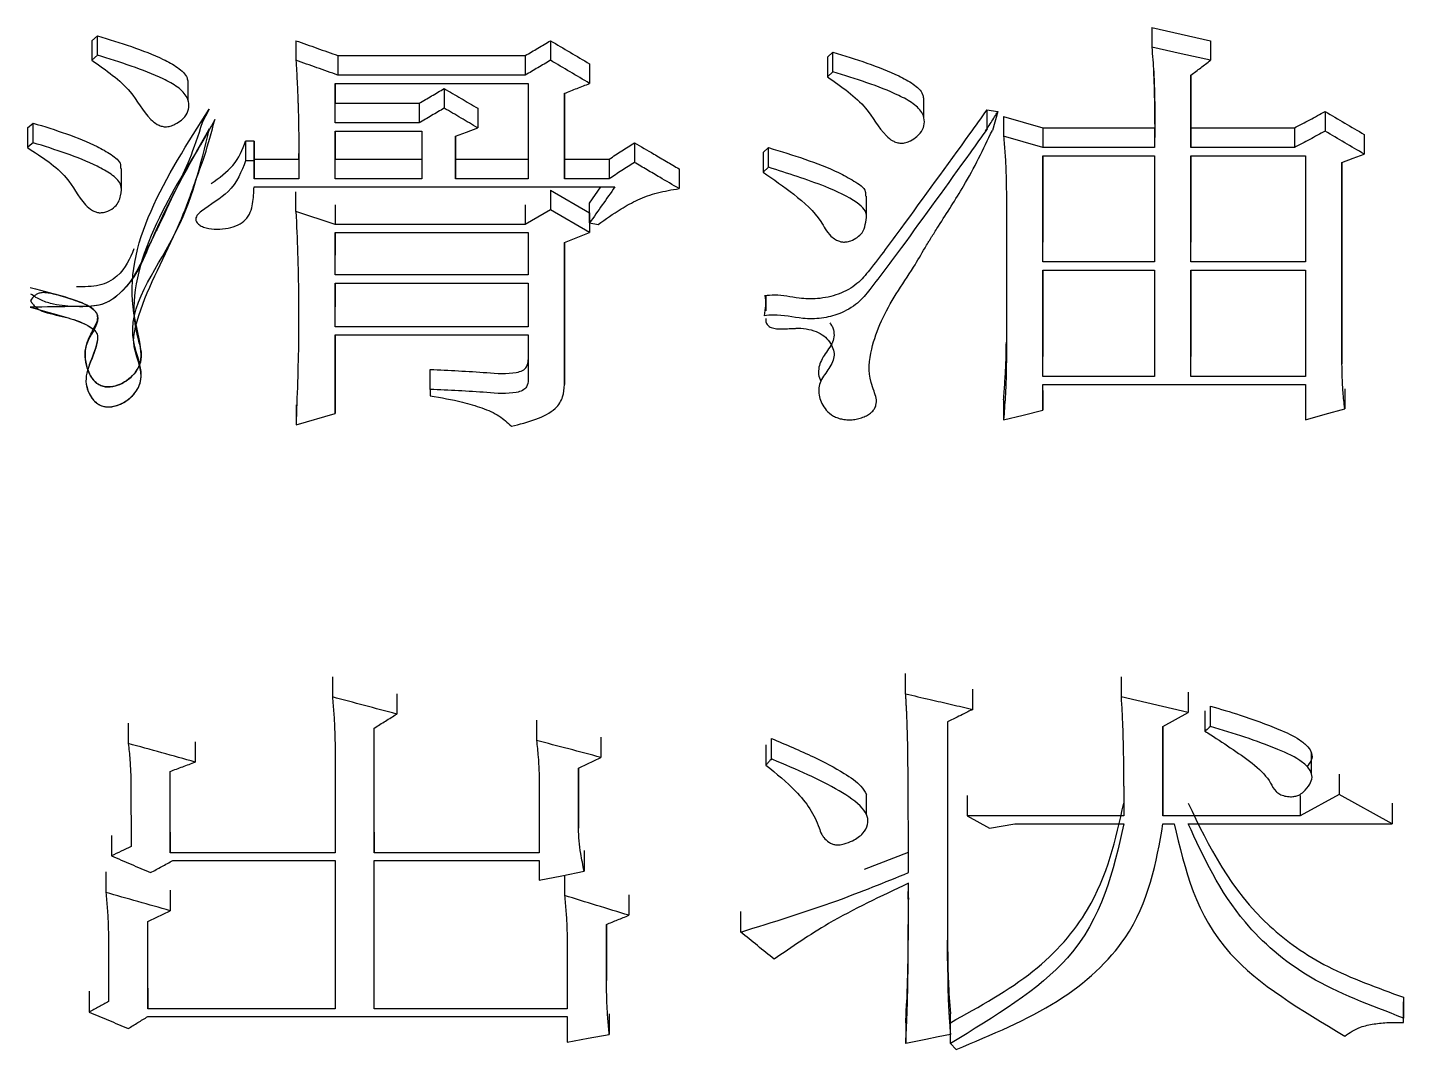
# Model space of a CAD drawing. Header units: millimetres. Extents: x 2126 to 3741, y 477 to 1658.
# Drawn here: x 2355.49 to 2360.81, y 827.58 to 831.53 of the extents above; entities that cross this region are included whole.
import ezdxf

# ---------------------------------------------------------------- set-up
doc = ezdxf.new("R2010")
doc.units = ezdxf.units.MM

msp = doc.modelspace()

# ---------------------------------------------------------------- linework, layer by layer
at = {"color": 7, "linetype": 'Continuous', "lineweight": 25}
for p, q in [((2355.7368, 831.4798), (2355.7584, 831.499)), ((2359.8365, 831.531), (2359.8365, 831.4554)), ((2355.7368, 831.4798), (2355.7368, 831.4042)), ((2356.5264, 831.4798), (2356.5264, 831.4041)), ((2357.5108, 831.4798), (2357.5108, 831.4041)), ((2358.5817, 831.4159), (2358.6034, 831.4351)), ((2360.0637, 831.4798), (2360.0637, 831.4041)), ((2355.7584, 831.4234), (2355.7368, 831.4042)), ((2356.6887, 831.4223), (2356.6887, 831.3466)), ((2356.6887, 831.4223), (2357.4135, 831.4223)), ((2357.4135, 831.4223), (2357.4135, 831.3466)), ((2357.6623, 831.3904), (2357.6623, 831.3146)), ((2358.5817, 831.4159), (2358.5817, 831.3402)), ((2356.1099, 831.2463), (2356.1099, 831.3222)), ((2357.4135, 831.3466), (2356.6887, 831.3466)), ((2358.6034, 831.3594), (2358.5817, 831.3402)), ((2359.988, 831.0662), (2359.988, 831.3466)), ((2359.988, 831.3466), (2359.988, 831.1423)), ((2356.6779, 831.3146), (2357.4243, 831.3146)), ((2356.6779, 831.1616), (2356.6779, 831.3146)), ((2356.6779, 831.3146), (2356.6779, 831.2376)), ((2357.0998, 831.2948), (2357.0998, 831.2189)), ((2357.4243, 831.3146), (2357.4243, 830.9457)), ((2357.5649, 830.9457), (2357.5649, 831.2763)), ((2357.5649, 831.2763), (2357.5649, 831.022)), ((2356.1911, 831.2153), (2356.1627, 831.1604)), ((2356.6779, 831.1616), (2356.6779, 831.2376)), ((2356.6779, 831.2376), (2357.0024, 831.2376)), ((2357.0024, 831.2376), (2357.0024, 831.1616)), ((2357.2296, 831.2185), (2357.2296, 831.1425)), ((2358.9549, 831.1826), (2358.9549, 831.2586)), ((2355.488, 831.1423), (2355.5096, 831.1614)), ((2357.0024, 831.1616), (2356.6779, 831.1616)), ((2359.1983, 831.2121), (2359.2416, 831.2058)), ((2359.2416, 831.2058), (2359.2199, 831.1329)), ((2359.2632, 831.1867), (2359.2632, 831.1107)), ((2360.5072, 831.2058), (2360.5072, 831.1297)), ((2356.6779, 831.1298), (2357.0132, 831.1298)), ((2356.6779, 830.9457), (2356.6779, 831.1298)), ((2356.6779, 831.1298), (2356.6779, 831.022)), ((2357.0132, 831.1298), (2357.0132, 830.9457)), ((2357.143, 830.9457), (2357.143, 831.1107)), ((2357.143, 831.1107), (2357.143, 831.022)), ((2359.4147, 831.1423), (2359.4147, 831.0662)), ((2359.4147, 831.1423), (2359.8474, 831.1423)), ((2359.8474, 831.1423), (2359.8474, 831.0662)), ((2359.988, 831.1423), (2359.988, 831.0662)), ((2359.988, 831.1423), (2360.3882, 831.1423)), ((2360.3882, 831.1423), (2360.3882, 831.0662)), ((2360.6587, 831.1169), (2360.6587, 831.0408)), ((2356.3317, 831.0916), (2356.3317, 831.0154)), ((2356.3642, 831.0916), (2356.3317, 831.0916)), ((2356.3642, 831.0154), (2356.3642, 831.0916)), ((2356.3642, 831.0916), (2356.3642, 831.022)), ((2357.8353, 831.0853), (2357.8353, 831.0091)), ((2358.3329, 831.0473), (2358.3546, 831.0662)), ((2359.8474, 831.0662), (2359.4147, 831.0662)), ((2360.3882, 831.0662), (2359.988, 831.0662)), ((2356.3642, 831.0154), (2356.3317, 831.0154)), ((2356.3642, 831.022), (2356.3642, 830.9457)), ((2356.3642, 831.022), (2356.5373, 831.022)), ((2356.3642, 830.9457), (2356.3642, 831.0154)), ((2356.5373, 831.022), (2356.5372, 831.0429)), ((2356.6779, 830.9457), (2356.6779, 831.022)), ((2356.6779, 831.022), (2357.0132, 831.022)), ((2357.143, 831.022), (2357.143, 830.9457)), ((2357.143, 831.022), (2357.4243, 831.022)), ((2357.5649, 831.022), (2357.5649, 830.9457)), ((2357.5649, 831.022), (2357.738, 831.022)), ((2357.738, 831.022), (2357.738, 830.9457)), ((2358.3329, 831.0473), (2358.3329, 830.971)), ((2359.4147, 831.0345), (2359.8474, 831.0345)), ((2359.4147, 830.624), (2359.4147, 831.0345)), ((2359.4147, 831.0345), (2359.4147, 830.7006)), ((2359.8474, 831.0345), (2359.8474, 830.6239)), ((2359.988, 831.0345), (2360.4315, 831.0344)), ((2359.988, 830.6239), (2359.988, 831.0345)), ((2359.988, 831.0345), (2359.988, 830.7006)), ((2360.4315, 831.0344), (2360.4315, 830.6239)), ((2360.5721, 830.2299), (2360.5721, 831.0091)), ((2360.5721, 831.0091), (2360.5721, 830.3071)), ((2355.851, 830.9086), (2355.851, 830.9849)), ((2358.0085, 830.984), (2358.0085, 830.9077)), ((2358.3546, 830.99), (2358.3329, 830.971)), ((2356.5373, 830.9457), (2356.3642, 830.9457)), ((2356.3642, 830.9141), (2357.7596, 830.914)), ((2356.5264, 830.8192), (2356.5264, 830.8957)), ((2357.0132, 830.9457), (2356.6779, 830.9457)), ((2357.4243, 830.9457), (2357.143, 830.9457)), ((2357.5108, 830.902), (2357.6623, 830.8138)), ((2357.5108, 830.902), (2357.5108, 830.8255)), ((2357.738, 830.9457), (2357.5649, 830.9457)), ((2357.6623, 830.8515), (2357.7061, 830.914)), ((2359.274, 830.8951), (2359.274, 830.2362)), ((2356.6779, 830.8452), (2356.6779, 830.7688)), ((2357.4135, 830.8452), (2357.4135, 830.7688)), ((2357.6623, 830.7751), (2357.6623, 830.8515)), ((2358.7331, 830.8009), (2358.7331, 830.8779)), ((2356.1389, 830.7891), (2356.1389, 830.7887)), ((2356.6779, 830.7688), (2356.5264, 830.8192)), ((2357.5108, 830.8255), (2357.4135, 830.7688)), ((2357.6623, 830.7372), (2357.5108, 830.8255)), ((2357.6623, 830.8137), (2357.6623, 830.7372)), ((2357.4135, 830.7688), (2356.6779, 830.7688)), ((2356.6779, 830.7372), (2357.4243, 830.7372)), ((2356.6779, 830.5737), (2356.6779, 830.7372)), ((2356.6779, 830.7372), (2356.6779, 830.6505)), ((2357.4243, 830.7372), (2357.4243, 830.5737)), ((2357.5649, 830.6994), (2357.6623, 830.7372)), ((2357.6623, 830.7751), (2357.6947, 830.7688)), ((2357.5649, 830.1491), (2357.5649, 830.6994)), ((2357.5649, 830.6994), (2357.5649, 830.2264)), ((2359.4147, 830.624), (2359.4147, 830.7006)), ((2359.988, 830.6239), (2359.988, 830.7006)), ((2356.6779, 830.5737), (2356.6779, 830.6504)), ((2359.8474, 830.6239), (2359.4147, 830.624)), ((2359.4147, 830.5925), (2359.8474, 830.5925)), ((2359.4147, 830.1802), (2359.4147, 830.5925)), ((2359.4147, 830.5925), (2359.4147, 830.2574)), ((2359.8474, 830.5925), (2359.8474, 830.1802)), ((2360.4315, 830.6239), (2359.988, 830.6239)), ((2359.988, 830.5925), (2360.4315, 830.5925)), ((2359.988, 830.1802), (2359.988, 830.5925)), ((2359.988, 830.5925), (2359.988, 830.2574)), ((2360.4315, 830.5925), (2360.4315, 830.1802)), ((2357.4243, 830.5737), (2356.6779, 830.5737)), ((2356.6779, 830.5423), (2357.4243, 830.5423)), ((2356.6779, 830.3733), (2356.6779, 830.5423)), ((2356.6779, 830.5423), (2356.6779, 830.4504)), ((2357.4243, 830.5423), (2357.4243, 830.3733)), ((2356.6779, 830.3733), (2356.6779, 830.4503)), ((2356.5355, 830.3857), (2356.5359, 830.3302)), ((2357.4243, 830.3733), (2356.6779, 830.3733)), ((2356.6779, 830.3421), (2357.4243, 830.3421)), ((2356.6779, 830.0375), (2356.6779, 830.3421)), ((2356.6779, 830.3421), (2356.6779, 830.1149)), ((2357.4243, 830.3421), (2357.4243, 830.1677)), ((2359.274, 830.3132), (2359.274, 830.2362)), ((2359.4147, 830.1802), (2359.4147, 830.2573)), ((2359.988, 830.1802), (2359.988, 830.2573)), ((2360.5721, 830.307), (2360.5721, 830.2299)), ((2357.0457, 830.1305), (2357.0457, 830.2077)), ((2357.4243, 830.2447), (2357.4243, 830.1674)), ((2357.5649, 830.2263), (2357.5649, 830.1491)), ((2359.8474, 830.1802), (2359.4147, 830.1802)), ((2360.4315, 830.1802), (2359.988, 830.1802)), ((2356.6779, 830.1147), (2356.6779, 830.0375)), ((2357.0457, 830.1305), (2357.0457, 830.1057)), ((2359.4147, 830.1491), (2360.4315, 830.1491)), ((2359.4147, 830.0498), (2359.4147, 830.1491)), ((2359.4147, 830.1271), (2359.4147, 830.0498)), ((2360.4315, 830.1491), (2360.4315, 830.0127)), ((2360.5829, 830.1333), (2360.5829, 830.056)), ((2356.5265, 830.0715), (2356.5265, 829.9941)), ((2359.2632, 830.09), (2359.2632, 830.0127)), ((2356.5265, 829.9941), (2356.6779, 830.0375)), ((2356.6671, 829.0192), (2356.6671, 828.9407)), ((2358.8846, 828.9527), (2358.8846, 829.0312)), ((2359.7176, 829.0192), (2359.7176, 828.9407)), ((2356.9159, 828.9531), (2356.9159, 828.8745)), ((2359.1443, 828.8926), (2359.1443, 828.9711)), ((2359.9772, 828.8805), (2359.7176, 828.9407)), ((2359.9772, 828.9591), (2359.9772, 828.8805)), ((2359.8798, 828.8265), (2359.9772, 828.8805)), ((2360.0422, 828.8876), (2360.0422, 828.8086)), ((2360.0638, 828.8265), (2360.0638, 828.9055)), ((2355.8774, 828.8393), (2355.8774, 828.7606)), ((2356.8294, 828.3378), (2356.8294, 828.8205)), ((2357.4568, 828.8513), (2357.4568, 828.7725)), ((2359.0469, 828.8445), (2359.0469, 827.92)), ((2359.0469, 828.8445), (2359.0469, 828.0002)), ((2359.8798, 828.4801), (2359.8798, 828.8265)), ((2359.8798, 828.8265), (2359.8798, 828.5596)), ((2356.137, 828.7676), (2356.137, 828.6888)), ((2357.7056, 828.7855), (2357.7056, 828.7067)), ((2356.6779, 828.7306), (2356.6779, 828.3378)), ((2358.3437, 828.756), (2358.3437, 828.6768)), ((2360.4545, 828.644), (2360.4545, 828.7233)), ((2357.619, 828.4326), (2357.619, 828.6648)), ((2357.619, 828.6648), (2357.619, 828.5121)), ((2356.0397, 828.3378), (2356.0397, 828.6529)), ((2360.5613, 828.6424), (2360.5613, 828.5634)), ((2355.8882, 828.6052), (2355.8883, 828.3615)), ((2357.4676, 828.6052), (2357.4676, 828.3378)), ((2358.7337, 828.4841), (2358.7337, 828.5636)), ((2359.1226, 828.5592), (2359.1226, 828.4801)), ((2359.8798, 828.5592), (2359.8798, 828.4801)), ((2360.5613, 828.5634), (2360.4099, 828.4801)), ((2360.4099, 828.5592), (2360.4099, 828.4801)), ((2360.7669, 828.4504), (2360.5613, 828.5634)), ((2357.619, 828.5117), (2357.619, 828.4326)), ((2360.7669, 828.5295), (2360.7669, 828.4504)), ((2359.1226, 828.4801), (2359.2092, 828.4326)), ((2359.7284, 828.4801), (2359.1226, 828.4801)), ((2359.2092, 828.4326), (2359.3065, 828.4504)), ((2359.3065, 828.4504), (2359.7284, 828.4504)), ((2360.4099, 828.4801), (2359.8798, 828.4801)), ((2359.8798, 828.4504), (2359.9231, 828.4504)), ((2359.9772, 828.4504), (2360.7669, 828.4504)), ((2355.8125, 828.4052), (2355.8125, 828.3259)), ((2356.0397, 828.417), (2356.0397, 828.3378)), ((2356.8294, 828.417), (2356.8294, 828.3378)), ((2357.6407, 828.3461), (2357.6407, 828.2668)), ((2358.7252, 828.2742), (2358.8955, 828.3407)), ((2356.6779, 828.3378), (2356.0397, 828.3378)), ((2356.0505, 828.3082), (2356.6779, 828.3082)), ((2356.6779, 828.3082), (2356.6779, 827.7334)), ((2357.4676, 828.3378), (2356.8294, 828.3378)), ((2356.8294, 828.3082), (2357.4676, 828.3082)), ((2356.8294, 827.7334), (2356.8294, 828.3082)), ((2357.4676, 828.3082), (2357.4676, 828.2314)), ((2355.7909, 828.2636), (2355.7909, 828.1842)), ((2357.5649, 828.2513), (2357.5649, 828.1724)), ((2356.0397, 828.1931), (2356.0397, 828.1136)), ((2358.8949, 828.158), (2358.8952, 828.2194)), ((2357.8137, 828.1754), (2357.8137, 828.0959)), ((2358.2466, 828.0312), (2358.2466, 828.1108)), ((2355.9532, 827.7334), (2355.9532, 828.0724)), ((2357.7272, 827.844), (2357.7272, 828.0607)), ((2357.7272, 828.0607), (2357.7272, 827.9243)), ((2355.8017, 827.9903), (2355.8017, 827.7625)), ((2357.5758, 827.9903), (2357.5758, 827.7334)), ((2359.0469, 827.92), (2359.0469, 827.9997)), ((2357.7272, 827.9239), (2357.7272, 827.844)), ((2355.9532, 827.8134), (2355.9532, 827.7334)), ((2356.8294, 827.7334), (2356.8294, 827.8133)), ((2355.726, 827.8017), (2355.726, 827.7217)), ((2358.8847, 827.6804), (2358.8875, 827.7551)), ((2360.8101, 827.681), (2360.8101, 827.7611)), ((2356.6779, 827.7334), (2355.9532, 827.7334)), ((2357.5758, 827.7334), (2356.8294, 827.7334)), ((2357.5758, 827.7043), (2357.5758, 827.6056)), ((2357.738, 827.7147), (2357.738, 827.6346)), ((2359.0577, 827.6346), (2359.0577, 827.7147)), ((2358.8847, 827.68), (2358.8847, 827.5998)), ((2359.0577, 827.5998), (2359.0577, 827.68)), ((2360.8101, 827.681), (2360.8101, 827.6985)), ((2359.0577, 827.5998), (2359.0794, 827.5767))]:
    msp.add_line(p, q, dxfattribs=at)
at = {"color": 7, "linetype": 'Continuous', "lineweight": 25, "flags": 128}
for points in [[(2355.7584, 831.4234), (2355.7584, 831.4514), (2355.7584, 831.4752), (2355.7584, 831.499)], [(2359.8365, 831.531), (2359.9501, 831.5054), (2360.0637, 831.4798)], [(2358.6034, 831.3594), (2358.6034, 831.3874), (2358.6034, 831.4113), (2358.6034, 831.4351)], [(2360.0637, 831.4041), (2359.9501, 831.4297), (2359.8365, 831.4554)], [(2355.5096, 831.0853), (2355.5096, 831.1135), (2355.5096, 831.1374), (2355.5096, 831.1614)], [(2359.1983, 831.2121), (2359.1983, 831.178), (2359.1983, 831.157), (2359.1983, 831.1361)], [(2359.2632, 831.1867), (2359.3389, 831.1645), (2359.4147, 831.1423)], [(2355.488, 831.1423), (2355.488, 831.1141), (2355.488, 831.0901), (2355.488, 831.0662)], [(2357.143, 831.1107), (2357.1863, 831.1266), (2357.2296, 831.1425)], [(2359.4147, 831.0662), (2359.3389, 831.0884), (2359.2632, 831.1107)], [(2355.5096, 831.0853), (2355.4988, 831.0757), (2355.488, 831.0662)], [(2358.3545, 830.99), (2358.3545, 831.0178), (2358.3545, 831.042), (2358.3546, 831.0662)], [(2360.5721, 831.0091), (2360.6154, 831.0249), (2360.6587, 831.0408)], [(2359.2632, 830.0127), (2359.339, 830.0313), (2359.4147, 830.0498)], [(2360.4315, 830.0127), (2360.5072, 830.0343), (2360.5829, 830.056)], [(2360.0637, 828.8265), (2360.0582, 828.8219), (2360.0502, 828.8152), (2360.0421, 828.8085)], [(2357.4676, 828.2314), (2357.5541, 828.2491), (2357.6407, 828.2668)], [(2360.8101, 827.7785), (2360.8101, 827.7466), (2360.8101, 827.6985)], [(2355.9532, 827.7043), (2356.587, 827.7043), (2357.5758, 827.7043)], [(2357.5758, 827.6056), (2357.6569, 827.6201), (2357.738, 827.6346)], [(2359.0577, 827.6346), (2359.0104, 827.6251), (2358.963, 827.6156), (2358.8847, 827.5998)]]:
    msp.add_lwpolyline(points, dxfattribs=at)
at = {"color": 7, "linetype": 'Continuous', "lineweight": 25}
for points, knots in [([(2355.7584, 831.499), (2355.8469, 831.472), (2355.9579, 831.4381), (2356.0697, 831.3782), (2356.1042, 831.3465), (2356.1076, 831.3259), (2356.1084, 831.3207)], [0, 0, 0, 0, 0.631822, 0.79327, 0.948373, 1, 1, 1, 1]), ([(2356.5264, 831.4798), (2356.5535, 831.4702), (2356.6076, 831.451), (2356.6617, 831.4319), (2356.6887, 831.4223)], [0, 0, 0, 0, 0.5, 1, 1, 1, 1]), ([(2357.4135, 831.4223), (2357.4297, 831.4319), (2357.4621, 831.451), (2357.4946, 831.4702), (2357.5108, 831.4798)], [0, 0, 0, 0, 0.5, 1, 1, 1, 1]), ([(2357.5108, 831.4798), (2357.5361, 831.4649), (2357.5865, 831.4351), (2357.637, 831.4053), (2357.6623, 831.3904)], [0, 0, 0, 0, 0.499999, 1, 1, 1, 1]), ([(2358.6034, 831.4351), (2358.6918, 831.4081), (2358.8029, 831.3743), (2358.9146, 831.3144), (2358.9491, 831.2828), (2358.9525, 831.2622), (2358.9534, 831.2571)], [0, 0, 0, 0, 0.631825, 0.793272, 0.948374, 1, 1, 1, 1]), ([(2359.8365, 831.4554), (2359.8393, 831.4228), (2359.8424, 831.3862), (2359.8445, 831.3476), (2359.845, 831.3374), (2359.8455, 831.3273), (2359.846, 831.3151), (2359.8464, 831.3029), (2359.8468, 831.2907), (2359.8471, 831.2786), (2359.8474, 831.2664), (2359.8476, 831.2542), (2359.8478, 831.242), (2359.848, 831.2299), (2359.8481, 831.2177), (2359.8482, 831.2056), (2359.8482, 831.1934), (2359.8482, 831.1812), (2359.8482, 831.1691), (2359.8482, 831.1569), (2359.8481, 831.1468), (2359.8481, 831.1387), (2359.848, 831.1327), (2359.848, 831.1266), (2359.8479, 831.1205), (2359.8479, 831.1145), (2359.8478, 831.1084), (2359.8477, 831.1023), (2359.8477, 831.0963), (2359.8476, 831.0902), (2359.8476, 831.0841), (2359.8475, 831.0761), (2359.8474, 831.0702), (2359.8474, 831.0662)], [0, 0, 0, 0, 0.250151, 0.281419, 0.297053, 0.328322, 0.35959, 0.390858, 0.422126, 0.453395, 0.484663, 0.515931, 0.5472, 0.578468, 0.609736, 0.641004, 0.672273, 0.703541, 0.734809, 0.766077, 0.797346, 0.81298, 0.828614, 0.844248, 0.859882, 0.875516, 0.891151, 0.906785, 0.922419, 0.938053, 0.953687, 0.969321, 1, 1, 1, 1]), ([(2355.7368, 831.4042), (2355.7919, 831.3658), (2355.8893, 831.298), (2355.9359, 831.2009), (2355.9837, 831.1583), (2356.0041, 831.1492), (2356.0221, 831.146), (2356.0413, 831.1492), (2356.0627, 831.158), (2356.087, 831.1742), (2356.1079, 831.1992), (2356.114, 831.2299), (2356.1064, 831.2659), (2356.0705, 831.3025), (2355.957, 831.3623), (2355.8465, 831.3963), (2355.7584, 831.4234)], [0, 0, 0, 0, 0.207529, 0.367372, 0.400835, 0.41667, 0.431354, 0.448141, 0.466694, 0.497248, 0.538464, 0.578549, 0.61996, 0.682145, 0.746849, 1, 1, 1, 1]), ([(2356.5264, 831.4041), (2356.5279, 831.377), (2356.5297, 831.343), (2356.5315, 831.3058), (2356.5321, 831.2939), (2356.5324, 831.2854), (2356.5328, 831.277), (2356.5334, 831.2634), (2356.5339, 831.2499), (2356.5343, 831.2363), (2356.5348, 831.2228), (2356.5352, 831.2093), (2356.5356, 831.1924), (2356.5359, 831.1788), (2356.5362, 831.1653), (2356.5364, 831.1518), (2356.5366, 831.1383), (2356.5368, 831.1248), (2356.5369, 831.1146), (2356.537, 831.1062), (2356.537, 831.0978), (2356.5371, 831.091), (2356.5371, 831.0826), (2356.5372, 831.0758), (2356.5372, 831.0691), (2356.5372, 831.0624), (2356.5373, 831.0556), (2356.5373, 831.0472), (2356.5373, 831.0405), (2356.5373, 831.0337), (2356.5373, 831.027), (2356.5373, 831.0202), (2356.5373, 831.0118), (2356.5373, 831.0051), (2356.5373, 830.9984), (2356.5373, 830.9916), (2356.5373, 830.9849), (2356.5373, 830.9765), (2356.5373, 830.9706), (2356.5373, 830.9647), (2356.5373, 830.9613), (2356.5373, 830.9571), (2356.5373, 830.9538), (2356.5373, 830.9497), (2356.5373, 830.9473), (2356.5373, 830.9457)], [0, 0, 0, 0, 0.176928, 0.221159, 0.243275, 0.254333, 0.276449, 0.298565, 0.342797, 0.364913, 0.387029, 0.431261, 0.453377, 0.497609, 0.519725, 0.54184, 0.586072, 0.608188, 0.630304, 0.65242, 0.663478, 0.685594, 0.696652, 0.718768, 0.729826, 0.740884, 0.763, 0.774058, 0.796174, 0.807232, 0.818289, 0.840405, 0.851463, 0.873579, 0.884637, 0.895695, 0.917811, 0.928869, 0.950985, 0.956514, 0.967572, 0.973101, 0.984159, 0.989688, 1, 1, 1, 1]), ([(2356.6887, 831.3466), (2356.6617, 831.3562), (2356.6076, 831.3753), (2356.5535, 831.3945), (2356.5264, 831.4041)], [0, 0, 0, 0, 0.499999, 1, 1, 1, 1]), ([(2357.5108, 831.4041), (2357.4946, 831.3945), (2357.4621, 831.3753), (2357.4297, 831.3562), (2357.4135, 831.3466)], [0, 0, 0, 0, 0.499998, 1, 1, 1, 1]), ([(2357.6623, 831.3146), (2357.637, 831.3295), (2357.5865, 831.3593), (2357.5361, 831.3892), (2357.5108, 831.4041)], [0, 0, 0, 0, 0.499999, 1, 1, 1, 1]), ([(2359.988, 831.3466), (2360.0006, 831.3561), (2360.0258, 831.3753), (2360.0511, 831.3945), (2360.0637, 831.4041)], [0, 0, 0, 0, 0.5000004, 1, 1, 1, 1]), ([(2358.5817, 831.3402), (2358.6368, 831.3019), (2358.7343, 831.2341), (2358.7809, 831.1372), (2358.8286, 831.0947), (2358.849, 831.0856), (2358.867, 831.0824), (2358.8862, 831.0856), (2358.9076, 831.0944), (2358.9319, 831.1106), (2358.9529, 831.1355), (2358.959, 831.1662), (2358.9514, 831.2021), (2358.9155, 831.2386), (2358.8019, 831.2984), (2358.6914, 831.3323), (2358.6034, 831.3594)], [0, 0, 0, 0, 0.207529, 0.367373, 0.400836, 0.41667, 0.431354, 0.448141, 0.466694, 0.497248, 0.538464, 0.578549, 0.619959, 0.682144, 0.746848, 1, 1, 1, 1]), ([(2359.8432, 831.3694), (2359.8432, 831.3685), (2359.8428, 831.3587), (2359.8472, 831.2646), (2359.8474, 831.2017), (2359.8475, 831.1671), (2359.8475, 831.1571), (2359.8475, 831.1572), (2359.8475, 831.1573)], [0, 0, 0, 0, 0.055768, 0.55582, 0.7982, 0.940395, 0.975861, 1, 1, 1, 1]), ([(2357.0024, 831.2376), (2357.0186, 831.2471), (2357.0511, 831.2662), (2357.0835, 831.2853), (2357.0998, 831.2948)], [0, 0, 0, 0, 0.5, 1, 1, 1, 1]), ([(2357.0998, 831.2948), (2357.1214, 831.2821), (2357.1647, 831.2566), (2357.2079, 831.2312), (2357.2296, 831.2185)], [0, 0, 0, 0, 0.499999, 1, 1, 1, 1]), ([(2357.5649, 831.2763), (2357.5811, 831.2827), (2357.6136, 831.2955), (2357.646, 831.3082), (2357.6623, 831.3146)], [0, 0, 0, 0, 0.499999, 1, 1, 1, 1]), ([(2355.4988, 830.5252), (2355.5513, 830.5115), (2355.629, 830.4913), (2355.7155, 830.4605), (2355.7483, 830.4371), (2355.7581, 830.4207), (2355.7646, 830.3772), (2355.7131, 830.3255), (2355.7087, 830.2553), (2355.7176, 830.2116), (2355.7334, 830.1775), (2355.7503, 830.1574), (2355.7701, 830.1456), (2355.7883, 830.1405), (2355.8084, 830.1402), (2355.8336, 830.1449), (2355.8627, 830.1573), (2355.8976, 830.1841), (2355.9269, 830.2247), (2355.9292, 830.3098), (2355.8237, 830.6404), (2356.0231, 830.9524), (2356.1911, 831.2153)], [0, 0, 0, 0, 0.066326, 0.098069, 0.114802, 0.122366, 0.12991, 0.194026, 0.225577, 0.257771, 0.274923, 0.290948, 0.299033, 0.306308, 0.31368, 0.322028, 0.336671, 0.353914, 0.385654, 0.416675, 0.50855, 1, 1, 1, 1]), ([(2357.0998, 831.2189), (2357.0835, 831.2093), (2357.0511, 831.1902), (2357.0186, 831.1711), (2357.0024, 831.1616)], [0, 0, 0, 0, 0.499998, 1, 1, 1, 1]), ([(2357.2296, 831.1425), (2357.2079, 831.1552), (2357.1647, 831.1807), (2357.1214, 831.2062), (2357.0998, 831.2189)], [0, 0, 0, 0, 0.499999, 1, 1, 1, 1]), ([(2356.2128, 831.1744), (2356.201, 831.1532), (2356.1098, 830.989), (2355.8586, 830.6193), (2355.9112, 830.3368), (2355.9308, 830.2707), (2355.925, 830.2266), (2355.903, 830.1911), (2355.8741, 830.1649), (2355.843, 830.148), (2355.8163, 830.141), (2355.7974, 830.1403), (2355.7851, 830.1417), (2355.7742, 830.1446), (2355.7615, 830.1502), (2355.7491, 830.1596), (2355.7362, 830.1748), (2355.7283, 830.1886), (2355.7239, 830.1989), (2355.7226, 830.2023), (2355.7116, 830.2314), (2355.7053, 830.2828), (2355.7306, 830.344), (2355.7541, 830.382), (2355.7611, 830.4077), (2355.7564, 830.4282), (2355.7249, 830.4576), (2355.6604, 830.4805), (2355.5977, 830.4983), (2355.5582, 830.5055), (2355.54, 830.505), (2355.5264, 830.5007), (2355.5111, 830.4919), (2355.5043, 830.4812), (2355.4997, 830.474)], [0, 0, 0, 0, 0.063403, 0.490083, 0.555845, 0.585953, 0.612335, 0.635418, 0.654818, 0.670315, 0.682341, 0.687426, 0.692125, 0.696624, 0.701068, 0.709996, 0.718666, 0.732514, 0.736768, 0.73811, 0.738909, 0.79149, 0.829877, 0.853354, 0.86561, 0.876875, 0.890063, 0.92862, 0.960137, 0.969562, 0.976521, 0.982326, 0.987997, 1, 1, 1, 1]), ([(2355.4997, 830.474), (2355.5023, 830.4697), (2355.5056, 830.4641), (2355.5116, 830.4564), (2355.5205, 830.4479), (2355.5341, 830.4375), (2355.5788, 830.4217), (2355.6456, 830.4104), (2355.7132, 830.3847), (2355.7478, 830.3604), (2355.7594, 830.3433), (2355.7596, 830.2719), (2355.6959, 830.1963), (2355.7258, 830.1141), (2355.7433, 830.0857), (2355.7649, 830.0707), (2355.779, 830.0657), (2355.7902, 830.0635), (2355.8022, 830.0629), (2355.8197, 830.0643), (2355.8429, 830.0708), (2355.8693, 830.0847), (2355.894, 830.1048), (2355.9145, 830.1306), (2355.9445, 830.2007), (2355.8876, 830.282), (2355.925, 830.4728), (2356.0245, 830.6503), (2356.0993, 830.828), (2356.1239, 830.8973), (2356.1434, 830.9548), (2356.1745, 831.032), (2356.1999, 831.1264), (2356.2128, 831.1744)], [0, 0, 0, 0, 0.007115, 0.009283, 0.013168, 0.022788, 0.029323, 0.067396, 0.105312, 0.117519, 0.126527, 0.138469, 0.245589, 0.268554, 0.290817, 0.300477, 0.304973, 0.309414, 0.313965, 0.318785, 0.329689, 0.342801, 0.358258, 0.375878, 0.395342, 0.489004, 0.523993, 0.742498, 0.828477, 0.854871, 0.870121, 0.933939, 1, 1, 1, 1]), ([(2356.1698, 831.1813), (2356.1535, 831.1311), (2356.1214, 831.0322), (2356.0643, 830.9093), (2356.016, 830.8075), (2355.9815, 830.7345), (2355.9327, 830.6398), (2355.9021, 830.5433), (2355.8063, 830.4712), (2355.7687, 830.4561), (2355.7241, 830.4507), (2355.6638, 830.4506), (2355.6014, 830.4551), (2355.5407, 830.474), (2355.5139, 830.4908), (2355.5005, 830.4992)], [0, 0, 0, 0, 0.127271, 0.250947, 0.419961, 0.470254, 0.498152, 0.744763, 0.775002, 0.804533, 0.835455, 0.868351, 0.930416, 0.965226, 1, 1, 1, 1]), ([(2355.5096, 831.1614), (2355.5964, 831.1344), (2355.7053, 831.1005), (2355.8114, 831.0413), (2355.85, 831.0108), (2355.8481, 830.9902), (2355.8476, 830.9849)], [0, 0, 0, 0, 0.630444, 0.791026, 0.946417, 1, 1, 1, 1]), ([(2359.1983, 831.2121), (2359.1762, 831.1814), (2359.0656, 831.0275), (2358.9151, 830.8202), (2358.773, 830.6271), (2358.7005, 830.5376), (2358.6304, 830.4971), (2358.5485, 830.4791), (2358.4639, 830.4823), (2358.397, 830.4982), (2358.3518, 830.494), (2358.3383, 830.4928)], [0, 0, 0, 0, 0.101474, 0.507349, 0.687605, 0.74902, 0.811274, 0.865807, 0.912165, 0.973682, 1, 1, 1, 1]), ([(2359.194, 831.1302), (2359.2032, 831.1449), (2359.2169, 831.1668), (2359.2321, 831.1908), (2359.2387, 831.2014), (2359.2408, 831.2046), (2359.2416, 831.2058)], [0, 0, 0, 0, 0.582257, 0.869629, 0.954439, 1, 1, 1, 1]), ([(2360.3882, 831.1423), (2360.4081, 831.1529), (2360.4477, 831.174), (2360.4874, 831.1952), (2360.5072, 831.2058)], [0, 0, 0, 0, 0.5, 1, 1, 1, 1]), ([(2360.5072, 831.2058), (2360.5325, 831.191), (2360.5829, 831.1613), (2360.6334, 831.1317), (2360.6587, 831.1169)], [0, 0, 0, 0, 0.499999, 1, 1, 1, 1]), ([(2356.1911, 831.1393), (2356.1106, 830.9963), (2355.9899, 830.782), (2355.9019, 830.5424), (2355.8047, 830.4702), (2355.7525, 830.4505), (2355.6462, 830.4517), (2355.5579, 830.4496), (2355.4988, 830.4483)], [0, 0, 0, 0, 0.500155, 0.749433, 0.782567, 0.811815, 0.874052, 1, 1, 1, 1]), ([(2355.4988, 830.4483), (2355.5478, 830.4354), (2355.625, 830.4151), (2355.7096, 830.386), (2355.7452, 830.3624), (2355.76, 830.344), (2355.7562, 830.2712), (2355.6944, 830.1922), (2355.7275, 830.1087), (2355.7486, 830.0816), (2355.7676, 830.0697), (2355.7829, 830.0644), (2355.8003, 830.0623), (2355.8189, 830.0641), (2355.8379, 830.0695), (2355.8601, 830.0795), (2355.8837, 830.0953), (2355.9105, 830.1229), (2355.9447, 830.1968), (2355.8322, 830.403), (2356.0917, 830.7202), (2356.1579, 830.9992), (2356.1911, 831.1393)], [0, 0, 0, 0, 0.062139, 0.097741, 0.110846, 0.121745, 0.134474, 0.241844, 0.272517, 0.28985, 0.296872, 0.303283, 0.310072, 0.317098, 0.324991, 0.334204, 0.348814, 0.364868, 0.393646, 0.487371, 0.742662, 1, 1, 1, 1]), ([(2359.2001, 831.1387), (2359.178, 831.1079), (2359.0676, 830.9541), (2358.9178, 830.7461), (2358.7742, 830.5528), (2358.7025, 830.4625), (2358.6361, 830.4231), (2358.5601, 830.404), (2358.4718, 830.4026), (2358.3999, 830.4223), (2358.3497, 830.417), (2358.3383, 830.4158)], [0, 0, 0, 0, 0.101091, 0.505417, 0.686144, 0.747623, 0.809949, 0.856214, 0.902538, 0.977672, 1, 1, 1, 1]), ([(2358.3438, 830.4045), (2358.3432, 830.4002), (2358.342, 830.3913), (2358.3487, 830.3809), (2358.3568, 830.3739), (2358.3679, 830.3684), (2358.3919, 830.3637), (2358.4224, 830.3651), (2358.45, 830.3666), (2358.4778, 830.3678), (2358.5106, 830.3646), (2358.5473, 830.352), (2358.5762, 830.3327), (2358.5956, 830.309), (2358.6067, 830.283), (2358.6098, 830.2474), (2358.5851, 830.2052), (2358.5468, 830.1571), (2358.5473, 830.1016), (2358.5681, 830.057), (2358.5983, 830.0304), (2358.6219, 830.0197), (2358.6411, 830.0148), (2358.6617, 830.0126), (2358.6831, 830.0135), (2358.7041, 830.0176), (2358.7237, 830.0244), (2358.7412, 830.0332), (2358.7549, 830.0438), (2358.7647, 830.056), (2358.7762, 830.0826), (2358.7649, 830.1177), (2358.7379, 830.188), (2358.7503, 830.3192), (2358.8225, 830.4673), (2358.9102, 830.5937), (2358.9488, 830.6607), (2358.9691, 830.6945), (2358.9751, 830.7045), (2358.9771, 830.7078), (2358.9787, 830.7103), (2358.9817, 830.7151), (2358.9929, 830.733), (2359.0355, 830.8011), (2359.1243, 830.9347), (2359.185, 831.0606), (2359.2199, 831.1329)], [0, 0, 0, 0, 0.00737, 0.015009, 0.018555, 0.022128, 0.030111, 0.045178, 0.055064, 0.060343, 0.075509, 0.090437, 0.104896, 0.120548, 0.135595, 0.150698, 0.180779, 0.211233, 0.242231, 0.273349, 0.290015, 0.297441, 0.304692, 0.312416, 0.319982, 0.327794, 0.336224, 0.34425, 0.351944, 0.359644, 0.367692, 0.398957, 0.418859, 0.492604, 0.619034, 0.682459, 0.727701, 0.740175, 0.743874, 0.745883, 0.74615, 0.748384, 0.7547, 0.77878, 0.872725, 1, 1, 1, 1]), ([(2359.2632, 831.1107), (2359.2652, 831.0888), (2359.269, 831.0451), (2359.2728, 830.9732), (2359.2736, 830.9232), (2359.274, 830.8951)], [0, 0, 0, 0, 0.303893, 0.607799, 1, 1, 1, 1]), ([(2360.5072, 831.1297), (2360.4874, 831.1192), (2360.4477, 831.098), (2360.4081, 831.0768), (2360.3882, 831.0662)], [0, 0, 0, 0, 0.5, 1, 1, 1, 1]), ([(2360.6587, 831.0408), (2360.6334, 831.0556), (2360.5829, 831.0852), (2360.5325, 831.1149), (2360.5072, 831.1297)], [0, 0, 0, 0, 0.499999, 1, 1, 1, 1]), ([(2355.488, 831.0662), (2355.5442, 831.0298), (2355.6435, 830.9656), (2355.686, 830.8692), (2355.7312, 830.8263), (2355.751, 830.8169), (2355.7662, 830.8137), (2355.7831, 830.8153), (2355.805, 830.8224), (2355.8363, 830.8416), (2355.8494, 830.8797), (2355.8555, 830.9257), (2355.8127, 830.9652), (2355.7037, 831.0241), (2355.5957, 831.0582), (2355.5096, 831.0853)], [0, 0, 0, 0, 0.207996, 0.367554, 0.405471, 0.419369, 0.432328, 0.447278, 0.463534, 0.497494, 0.558303, 0.619645, 0.682126, 0.746669, 1, 1, 1, 1]), ([(2356.1977, 830.9272), (2356.2291, 830.9495), (2356.2954, 830.9967), (2356.3192, 831.0588), (2356.3317, 831.0916)], [0, 0, 0, 0, 0.473164, 1, 1, 1, 1]), ([(2357.738, 831.022), (2357.7542, 831.0325), (2357.7867, 831.0536), (2357.8191, 831.0747), (2357.8353, 831.0853)], [0, 0, 0, 0, 0.5, 1, 1, 1, 1]), ([(2357.8353, 831.0853), (2357.8603, 831.0706), (2357.9017, 831.0464), (2357.9594, 831.0127), (2357.9921, 830.9936), (2358.0084, 830.984)], [0, 0, 0, 0, 0.432843, 0.716421, 1, 1, 1, 1]), ([(2358.3546, 831.0662), (2358.4493, 831.0374), (2358.568, 831.0012), (2358.6838, 830.9385), (2358.7317, 830.9074), (2358.7294, 830.8846), (2358.7288, 830.8785)], [0, 0, 0, 0, 0.628291, 0.787843, 0.943892, 1, 1, 1, 1]), ([(2356.3317, 831.0154), (2356.3154, 830.9733), (2356.286, 830.8972), (2356.1866, 830.8416), (2356.1413, 830.8045), (2356.1371, 830.7865), (2356.1457, 830.7722), (2356.1598, 830.7622), (2356.1845, 830.7527), (2356.2213, 830.7488), (2356.264, 830.7541), (2356.3037, 830.7652), (2356.3457, 830.7959), (2356.3612, 830.8494), (2356.3632, 830.8925), (2356.3642, 830.9141)], [0, 0, 0, 0, 0.231115, 0.416996, 0.453479, 0.487626, 0.51108, 0.53533, 0.560619, 0.61156, 0.663004, 0.713338, 0.761901, 0.881097, 1, 1, 1, 1]), ([(2357.8353, 831.0091), (2357.8191, 830.9985), (2357.7867, 830.9774), (2357.7542, 830.9563), (2357.738, 830.9457)], [0, 0, 0, 0, 0.499999, 1, 1, 1, 1]), ([(2358.0084, 830.9077), (2357.9835, 830.9223), (2357.9421, 830.9465), (2357.8844, 830.9803), (2357.8517, 830.9995), (2357.8353, 831.0091)], [0, 0, 0, 0, 0.43259, 0.716295, 1, 1, 1, 1]), ([(2358.3329, 830.971), (2358.3734, 830.9433), (2358.4581, 830.8851), (2358.5499, 830.8021), (2358.5804, 830.7352), (2358.6106, 830.7113), (2358.6264, 830.7037), (2358.6407, 830.7006), (2358.6563, 830.7012), (2358.6764, 830.7067), (2358.6985, 830.7186), (2358.7207, 830.7396), (2358.7291, 830.7696), (2358.7362, 830.8), (2358.7255, 830.83), (2358.6746, 830.8717), (2358.5499, 830.9283), (2358.4286, 830.9666), (2358.3546, 830.99)], [0, 0, 0, 0, 0.145124, 0.304252, 0.383323, 0.40611, 0.420719, 0.431527, 0.442364, 0.458238, 0.484495, 0.512276, 0.553409, 0.599258, 0.628708, 0.668116, 0.797317, 1, 1, 1, 1]), ([(2357.7596, 830.914), (2357.7434, 830.8909), (2357.7109, 830.8445), (2357.6785, 830.7982), (2357.6623, 830.7751)], [0, 0, 0, 0, 0.5, 1, 1, 1, 1]), ([(2357.6947, 830.7688), (2357.7238, 830.7893), (2357.772, 830.8233), (2357.8478, 830.8659), (2357.9236, 830.8938), (2357.98, 830.903), (2358.0084, 830.9077)], [0, 0, 0, 0, 0.3337806, 0.5521509, 0.7741701, 1, 1, 1, 1]), ([(2356.5264, 830.8192), (2356.5287, 830.7656), (2356.5356, 830.6001), (2356.5389, 830.3243), (2356.5306, 830.1042), (2356.5265, 829.9941)], [0, 0, 0, 0, 0.193449, 0.596574, 1, 1, 1, 1]), ([(2355.8995, 830.6745), (2355.8839, 830.6371), (2355.8641, 830.5897), (2355.8044, 830.547), (2355.7523, 830.5274), (2355.7078, 830.5277), (2355.6776, 830.5279)], [0, 0, 0, 0, 0.499534, 0.632525, 0.750051, 1, 1, 1, 1]), ([(2358.3383, 830.4158), (2358.3403, 830.429), (2358.3438, 830.452), (2358.344, 830.477), (2358.3421, 830.4894), (2358.3403, 830.4923), (2358.3392, 830.4928), (2358.3387, 830.4928), (2358.3384, 830.4928), (2358.3383, 830.4928)], [0, 0, 0, 0, 0.493604, 0.861876, 0.955662, 0.982084, 0.991539, 0.995796, 1, 1, 1, 1]), ([(2358.3438, 830.4815), (2358.3438, 830.484), (2358.3438, 830.4878), (2358.3438, 830.4917), (2358.3438, 830.4929), (2358.3438, 830.493), (2358.3438, 830.493), (2358.3438, 830.49), (2358.3438, 830.4725), (2358.3438, 830.4559), (2358.3438, 830.4413), (2358.3438, 830.4346)], [0, 0, 0, 0, 0.13378, 0.2044, 0.212318, 0.214881, 0.216602, 0.217222, 0.490673, 0.769444, 1, 1, 1, 1]), ([(2358.5911, 830.3883), (2358.5943, 830.3839), (2358.6036, 830.371), (2358.6088, 830.3477), (2358.6055, 830.3105), (2358.5712, 830.2694), (2358.5438, 830.2172), (2358.5473, 830.1791), (2358.5569, 830.162), (2358.5569, 830.162)], [0, 0, 0, 0, 0.0611875, 0.1807988, 0.2971969, 0.5319522, 0.7661169, 0.9995646, 1, 1, 1, 1]), ([(2359.2632, 830.0902), (2359.2649, 830.1123), (2359.2684, 830.1565), (2359.2728, 830.2308), (2359.2736, 830.2832), (2359.274, 830.3133)], [0, 0, 0, 0, 0.29793, 0.595868, 1, 1, 1, 1]), ([(2357.0457, 830.2078), (2357.1182, 830.2045), (2357.2282, 830.1995), (2357.3512, 830.1886), (2357.4044, 830.2026), (2357.423, 830.2207), (2357.4238, 830.2356), (2357.4243, 830.245)], [0, 0, 0, 0, 0.510737, 0.775157, 0.838657, 0.898816, 1, 1, 1, 1]), ([(2359.274, 830.2362), (2359.2737, 830.2139), (2359.2731, 830.1695), (2359.2696, 830.0949), (2359.2656, 830.0428), (2359.2632, 830.0127)], [0, 0, 0, 0, 0.297543, 0.595099, 1, 1, 1, 1]), ([(2360.5829, 830.056), (2360.5806, 830.0773), (2360.5763, 830.1169), (2360.5733, 830.1749), (2360.5725, 830.2116), (2360.5721, 830.2299)], [0, 0, 0, 0, 0.368696, 0.68428, 1, 1, 1, 1]), ([(2357.4243, 830.1677), (2357.4238, 830.1584), (2357.423, 830.1434), (2357.4044, 830.1253), (2357.3512, 830.1112), (2357.2282, 830.1222), (2357.1182, 830.1272), (2357.0457, 830.1305)], [0, 0, 0, 0, 0.1012919, 0.1614916, 0.2249951, 0.4893613, 1, 1, 1, 1]), ([(2357.0457, 830.1057), (2357.0878, 830.0985), (2357.1568, 830.0869), (2357.2459, 830.0602), (2357.3147, 830.0306), (2357.3446, 830.002), (2357.3594, 829.9879)], [0, 0, 0, 0, 0.3473143, 0.5697619, 0.7881049, 1, 1, 1, 1]), ([(2357.3594, 829.9879), (2357.3914, 829.996), (2357.4544, 830.012), (2357.5307, 830.05), (2357.562, 830.1012), (2357.564, 830.1332), (2357.5649, 830.1491)], [0, 0, 0, 0, 0.291832, 0.574338, 0.788145, 1, 1, 1, 1]), ([(2356.6671, 828.9407), (2356.669, 828.9199), (2356.6728, 828.8782), (2356.6767, 828.8081), (2356.6775, 828.759), (2356.6779, 828.7306)], [0, 0, 0, 0, 0.297265, 0.594541, 1, 1, 1, 1]), ([(2356.9159, 828.8745), (2356.8744, 828.8856), (2356.7915, 828.9076), (2356.7086, 828.9297), (2356.6671, 828.9407)], [0, 0, 0, 0, 0.4999994, 1, 1, 1, 1]), ([(2358.8955, 828.2609), (2358.8954, 828.2988), (2358.8953, 828.3414), (2358.8952, 828.3864), (2358.8952, 828.3983), (2358.8951, 828.4078), (2358.8951, 828.4197), (2358.8951, 828.4315), (2358.895, 828.4506), (2358.8949, 828.4696), (2358.8948, 828.4934), (2358.8947, 828.5124), (2358.8946, 828.5362), (2358.8945, 828.5553), (2358.8943, 828.5887), (2358.894, 828.6221), (2358.8937, 828.6699), (2358.8928, 828.7376), (2358.8917, 828.8057), (2358.8896, 828.8596), (2358.8887, 828.8791), (2358.8879, 828.8939), (2358.8873, 828.9061), (2358.8867, 828.9159), (2358.8862, 828.9257), (2358.8855, 828.938), (2358.8849, 828.9478), (2358.8846, 828.9527)], [0, 0, 0, 0, 0.165615, 0.186317, 0.196668, 0.21737, 0.227722, 0.248424, 0.269126, 0.31053, 0.331232, 0.372636, 0.393338, 0.434742, 0.455444, 0.538253, 0.579657, 0.662465, 0.831215, 0.873409, 0.894506, 0.915603, 0.9367, 0.947248, 0.957797, 0.978898, 1, 1, 1, 1]), ([(2358.8846, 828.9527), (2358.9161, 828.9454), (2358.9752, 828.9317), (2359.0617, 828.9117), (2359.1167, 828.8989), (2359.1443, 828.8926)], [0, 0, 0, 0, 0.364009, 0.682004, 1, 1, 1, 1]), ([(2359.7176, 828.9407), (2359.7191, 828.9193), (2359.7213, 828.8873), (2359.7242, 828.8127), (2359.7263, 828.7382), (2359.7271, 828.6719), (2359.7274, 828.6467), (2359.7275, 828.64), (2359.7275, 828.6334), (2359.7276, 828.6255), (2359.7277, 828.6175), (2359.7277, 828.6109), (2359.7278, 828.6043), (2359.7278, 828.5977), (2359.7279, 828.5897), (2359.728, 828.5818), (2359.728, 828.5739), (2359.728, 828.5672), (2359.7281, 828.5606), (2359.7281, 828.554), (2359.7281, 828.5461), (2359.7282, 828.5395), (2359.7282, 828.5342), (2359.7282, 828.5302), (2359.7282, 828.5263), (2359.7282, 828.5223), (2359.7283, 828.5183), (2359.7283, 828.5144), (2359.7283, 828.5104), (2359.7283, 828.5065), (2359.7283, 828.5025), (2359.7283, 828.4985), (2359.7283, 828.4952), (2359.7284, 828.4919), (2359.7284, 828.4871), (2359.7284, 828.483), (2359.7284, 828.4801)], [0, 0, 0, 0, 0.1383433, 0.207516, 0.4842053, 0.6225493, 0.6398422, 0.6484887, 0.6657816, 0.6830745, 0.7003674, 0.7176603, 0.7263067, 0.7435996, 0.7608926, 0.7781855, 0.7954784, 0.8127713, 0.8214177, 0.8387106, 0.8560035, 0.8732965, 0.8819429, 0.8905894, 0.8992358, 0.9078823, 0.9165287, 0.9251752, 0.9338216, 0.9424681, 0.9511145, 0.959761, 0.9684074, 0.9727307, 0.9813771, 1, 1, 1, 1]), ([(2356.8294, 828.8205), (2356.8438, 828.8295), (2356.8726, 828.8475), (2356.9015, 828.8655), (2356.9159, 828.8745)], [0, 0, 0, 0, 0.5, 1, 1, 1, 1]), ([(2359.1443, 828.8926), (2359.1311, 828.8861), (2359.1084, 828.8748), (2359.0759, 828.8588), (2359.0566, 828.8493), (2359.0469, 828.8445)], [0, 0, 0, 0, 0.404151, 0.702075, 1, 1, 1, 1]), ([(2360.0637, 828.9055), (2360.102, 828.8942), (2360.1931, 828.8671), (2360.3089, 828.8246), (2360.3994, 828.7839), (2360.44, 828.7506), (2360.4578, 828.723), (2360.4564, 828.6949), (2360.4428, 828.6785), (2360.4359, 828.6702)], [0, 0, 0, 0, 0.214509, 0.509856, 0.682333, 0.775387, 0.849127, 0.923756, 1, 1, 1, 1]), ([(2360.0422, 828.8085), (2360.0496, 828.8039), (2360.0866, 828.7804), (2360.1796, 828.7182), (2360.2808, 828.648), (2360.3093, 828.5805), (2360.331, 828.5638), (2360.3507, 828.5567), (2360.3714, 828.5541), (2360.3904, 828.5557), (2360.4083, 828.5619), (2360.4301, 828.5775), (2360.4473, 828.601), (2360.4596, 828.6297), (2360.4502, 828.66), (2360.4092, 828.7005), (2360.3182, 828.7416), (2360.1979, 828.7864), (2360.1086, 828.8131), (2360.0637, 828.8265)], [0, 0, 0, 0, 0.025946, 0.129765, 0.338783, 0.385933, 0.404152, 0.422428, 0.440778, 0.454644, 0.468541, 0.48998, 0.535407, 0.570955, 0.607001, 0.655235, 0.757864, 0.878395, 1, 1, 1, 1]), ([(2357.7056, 828.7067), (2357.6641, 828.7177), (2357.5812, 828.7396), (2357.4982, 828.7616), (2357.4568, 828.7725)], [0, 0, 0, 0, 0.499999, 1, 1, 1, 1]), ([(2357.4568, 828.7725), (2357.459, 828.7515), (2357.4632, 828.713), (2357.4661, 828.6572), (2357.4671, 828.6225), (2357.4676, 828.6052)], [0, 0, 0, 0, 0.37761, 0.688762, 1, 1, 1, 1]), ([(2358.3654, 828.7799), (2358.4206, 828.7567), (2358.5192, 828.7153), (2358.6355, 828.6542), (2358.708, 828.6053), (2358.7266, 828.5747), (2358.7332, 828.5639)], [0, 0, 0, 0, 0.386582, 0.691179, 0.890462, 1, 1, 1, 1]), ([(2358.3654, 828.7007), (2358.3654, 828.7073), (2358.3654, 828.7205), (2358.3654, 828.7403), (2358.3654, 828.76), (2358.3654, 828.773), (2358.3654, 828.7795)], [0, 0, 0, 0, 0.251199, 0.502399, 0.753599, 1, 1, 1, 1]), ([(2356.137, 828.6888), (2356.0938, 828.7007), (2356.0072, 828.7246), (2355.9207, 828.7486), (2355.8774, 828.7606)], [0, 0, 0, 0, 0.499999, 1, 1, 1, 1]), ([(2355.8774, 828.7606), (2355.8799, 828.7397), (2355.8843, 828.7033), (2355.8869, 828.6515), (2355.8878, 828.6206), (2355.8882, 828.6052)], [0, 0, 0, 0, 0.403496, 0.701702, 1, 1, 1, 1]), ([(2356.0397, 828.6529), (2356.0559, 828.6589), (2356.0884, 828.6708), (2356.1208, 828.6828), (2356.137, 828.6888)], [0, 0, 0, 0, 0.500001, 1, 1, 1, 1]), ([(2357.619, 828.6648), (2357.6334, 828.6718), (2357.6623, 828.6858), (2357.6911, 828.6997), (2357.7056, 828.7067)], [0, 0, 0, 0, 0.500001, 1, 1, 1, 1]), ([(2358.3437, 828.6768), (2358.3844, 828.6442), (2358.476, 828.5711), (2358.5383, 828.476), (2358.5568, 828.413), (2358.5695, 828.3942), (2358.5824, 828.3812), (2358.5989, 828.3723), (2358.6125, 828.3686), (2358.6288, 828.3682), (2358.6525, 828.3726), (2358.6861, 828.3867), (2358.7223, 828.4113), (2358.74, 828.4453), (2358.7389, 828.4795), (2358.7079, 828.5272), (2358.6253, 828.5815), (2358.5057, 828.6417), (2358.4145, 828.6801), (2358.3672, 828.7), (2358.3654, 828.7007)], [0, 0, 0, 0, 0.1480931, 0.3328619, 0.3646978, 0.380614, 0.4069728, 0.4189651, 0.429085, 0.4392395, 0.4542826, 0.4830923, 0.5286093, 0.5720408, 0.6096716, 0.6511146, 0.7557311, 0.8730506, 0.9951641, 1, 1, 1, 1]), ([(2358.3654, 828.7007), (2358.3636, 828.6987), (2358.359, 828.6937), (2358.3518, 828.6857), (2358.3464, 828.6797), (2358.3438, 828.6768)], [0, 0, 0, 0, 0.256452, 0.628226, 1, 1, 1, 1]), ([(2359.0577, 827.6804), (2359.1711, 827.7432), (2359.3952, 827.8672), (2359.6457, 828.1588), (2359.6972, 828.3897), (2359.7284, 828.5299)], [0, 0, 0, 0, 0.287054, 0.56721, 1, 1, 1, 1]), ([(2359.9772, 828.5299), (2360.0578, 828.3631), (2360.171, 828.1286), (2360.5085, 827.8873), (2360.7088, 827.8154), (2360.8101, 827.7789)], [0, 0, 0, 0, 0.549349, 0.771863, 1, 1, 1, 1]), ([(2359.7284, 828.4504), (2359.6873, 828.2676), (2359.613, 827.9368), (2359.2293, 827.704), (2359.0577, 827.5998)], [0, 0, 0, 0, 0.552698, 1, 1, 1, 1]), ([(2359.0794, 827.5767), (2359.2174, 827.634), (2359.4893, 827.747), (2359.8097, 828.0482), (2359.8534, 828.2988), (2359.8798, 828.4504)], [0, 0, 0, 0, 0.289357, 0.569882, 1, 1, 1, 1]), ([(2359.9231, 828.4504), (2359.9649, 828.2731), (2360.0403, 827.9527), (2360.4154, 827.7288), (2360.583, 827.6288)], [0, 0, 0, 0, 0.55346, 1, 1, 1, 1]), ([(2360.8101, 827.6985), (2360.6832, 827.7466), (2360.4328, 827.8415), (2360.1364, 828.1046), (2360.0373, 828.3199), (2359.9772, 828.4504)], [0, 0, 0, 0, 0.288413, 0.568681, 1, 1, 1, 1]), ([(2357.6407, 828.2668), (2357.6361, 828.2895), (2357.6284, 828.3284), (2357.6214, 828.3837), (2357.6198, 828.4163), (2357.619, 828.4326)], [0, 0, 0, 0, 0.413286, 0.706431, 1, 1, 1, 1]), ([(2355.8883, 828.3615), (2355.8756, 828.3555), (2355.8504, 828.3437), (2355.8251, 828.3319), (2355.8125, 828.3259)], [0, 0, 0, 0, 0.5, 1, 1, 1, 1]), ([(2355.8125, 828.3259), (2355.8378, 828.3151), (2355.8883, 828.2934), (2355.9387, 828.2717), (2355.964, 828.2609)], [0, 0, 0, 0, 0.499999, 1, 1, 1, 1]), ([(2355.964, 828.2609), (2355.9784, 828.2688), (2356.0072, 828.2845), (2356.0361, 828.3003), (2356.0505, 828.3082)], [0, 0, 0, 0, 0.499999, 1, 1, 1, 1]), ([(2358.2466, 828.0312), (2358.372, 828.07), (2358.5955, 828.1391), (2358.804, 828.2237), (2358.8955, 828.2609)], [0, 0, 0, 0, 0.561153, 1, 1, 1, 1]), ([(2355.7909, 828.1842), (2355.7929, 828.1636), (2355.797, 828.121), (2355.8003, 828.0563), (2355.8012, 828.0123), (2355.8017, 827.9903)], [0, 0, 0, 0, 0.317984, 0.658934, 1, 1, 1, 1]), ([(2356.0397, 828.1136), (2355.9982, 828.1253), (2355.9153, 828.1489), (2355.8324, 828.1724), (2355.7909, 828.1842)], [0, 0, 0, 0, 0.499999, 1, 1, 1, 1]), ([(2358.8955, 828.2196), (2358.789, 828.1697), (2358.6002, 828.0814), (2358.4442, 827.9731), (2358.3762, 827.9259)], [0, 0, 0, 0, 0.563978, 1, 1, 1, 1]), ([(2358.8847, 827.5998), (2358.8849, 827.6042), (2358.8854, 827.613), (2358.8859, 827.624), (2358.8865, 827.635), (2358.887, 827.6438), (2358.8875, 827.6548), (2358.8879, 827.6636), (2358.8885, 827.6746), (2358.8889, 827.6834), (2358.8893, 827.6945), (2358.8897, 827.7033), (2358.89, 827.7121), (2358.8903, 827.7209), (2358.8909, 827.7364), (2358.8921, 827.7849), (2358.8934, 827.838), (2358.894, 827.9179), (2358.8944, 827.9667), (2358.8947, 828.0112), (2358.8948, 828.0224), (2358.8948, 828.0313), (2358.8949, 828.0402), (2358.8949, 828.0491), (2358.8949, 828.0602), (2358.895, 828.0691), (2358.895, 828.0803), (2358.8951, 828.0892), (2358.8951, 828.1004), (2358.8951, 828.1093), (2358.8952, 828.1205), (2358.8952, 828.1294), (2358.8952, 828.1383), (2358.8953, 828.1473), (2358.8953, 828.1562), (2358.8953, 828.164), (2358.8953, 828.1696), (2358.8953, 828.1741), (2358.8954, 828.1797), (2358.8954, 828.1841), (2358.8954, 828.1886), (2358.8954, 828.1931), (2358.8954, 828.1976), (2358.8954, 828.2032), (2358.8954, 828.2076), (2358.8954, 828.2135), (2358.8955, 828.2171), (2358.8955, 828.2196)], [0, 0, 0, 0, 0.021479, 0.042959, 0.053699, 0.075178, 0.085918, 0.107397, 0.118137, 0.139616, 0.150356, 0.171836, 0.182575, 0.193315, 0.214795, 0.257754, 0.42959, 0.472549, 0.644384, 0.665864, 0.687343, 0.698083, 0.708823, 0.730302, 0.741042, 0.762521, 0.773261, 0.79474, 0.80548, 0.82696, 0.837699, 0.859179, 0.869918, 0.880658, 0.902138, 0.912877, 0.918247, 0.928987, 0.934357, 0.945097, 0.950466, 0.955836, 0.966576, 0.971946, 0.982686, 0.988055, 1, 1, 1, 1]), ([(2357.5649, 828.1724), (2357.5671, 828.1519), (2357.5712, 828.1112), (2357.5743, 828.0505), (2357.5753, 828.0103), (2357.5758, 827.9903)], [0, 0, 0, 0, 0.338229, 0.669059, 1, 1, 1, 1]), ([(2357.8137, 828.0959), (2357.7723, 828.1087), (2357.6893, 828.1341), (2357.6064, 828.1597), (2357.5649, 828.1724)], [0, 0, 0, 0, 0.499999, 1, 1, 1, 1]), ([(2358.895, 828.1633), (2358.8945, 828.0787), (2358.8936, 827.9541), (2358.8902, 827.8201), (2358.8881, 827.7558), (2358.8873, 827.7302), (2358.8871, 827.7243), (2358.887, 827.7237), (2358.887, 827.7237), (2358.887, 827.7237)], [0, 0, 0, 0, 0.536997, 0.791256, 0.944497, 0.993019, 0.997393, 0.999213, 1, 1, 1, 1]), ([(2355.9532, 828.0724), (2355.9676, 828.0793), (2355.9964, 828.093), (2356.0253, 828.1067), (2356.0397, 828.1136)], [0, 0, 0, 0, 0.500001, 1, 1, 1, 1]), ([(2357.7272, 828.0607), (2357.7416, 828.0665), (2357.7705, 828.0783), (2357.7993, 828.09), (2357.8137, 828.0959)], [0, 0, 0, 0, 0.5000008, 1, 1, 1, 1]), ([(2358.3762, 827.9259), (2358.3546, 827.9434), (2358.3114, 827.9785), (2358.2682, 828.0136), (2358.2466, 828.0312)], [0, 0, 0, 0, 0.5, 1, 1, 1, 1]), ([(2359.0469, 828.0002), (2359.047, 827.9736), (2359.0471, 827.9205), (2359.0496, 827.8254), (2359.0546, 827.7571), (2359.0577, 827.7152)], [0, 0, 0, 0, 0.2784325, 0.5568755, 1, 1, 1, 1]), ([(2359.0469, 827.92), (2359.047, 827.8934), (2359.047, 827.8602), (2359.0476, 827.8238), (2359.0479, 827.8122), (2359.048, 827.8056), (2359.0482, 827.8006), (2359.0483, 827.7957), (2359.0484, 827.7915), (2359.0486, 827.7874), (2359.0487, 827.7833), (2359.0489, 827.7783), (2359.0491, 827.7733), (2359.0493, 827.7692), (2359.0494, 827.7651), (2359.0496, 827.7609), (2359.0499, 827.756), (2359.0501, 827.751), (2359.0503, 827.7461), (2359.0506, 827.7419), (2359.0508, 827.7378), (2359.051, 827.7337), (2359.0513, 827.7287), (2359.0515, 827.7246), (2359.0518, 827.7205), (2359.052, 827.7164), (2359.0524, 827.7114), (2359.0527, 827.7065), (2359.0529, 827.7023), (2359.0532, 827.6982), (2359.0535, 827.6941), (2359.0538, 827.6891), (2359.0542, 827.6842), (2359.0544, 827.6801), (2359.0547, 827.676), (2359.055, 827.6718), (2359.0554, 827.6669), (2359.0557, 827.662), (2359.056, 827.6578), (2359.0563, 827.6537), (2359.0566, 827.6496), (2359.057, 827.6446), (2359.0574, 827.6396), (2359.0576, 827.6363), (2359.0577, 827.6346)], [0, 0, 0, 0, 0.2780678, 0.3475847, 0.3823431, 0.3997222, 0.4171014, 0.4344806, 0.4518598, 0.4605494, 0.4779286, 0.4953078, 0.512687, 0.5300662, 0.5387558, 0.556135, 0.5735142, 0.5908934, 0.6082725, 0.6256517, 0.6343413, 0.6517205, 0.6690997, 0.6864789, 0.6951685, 0.7125477, 0.7299269, 0.7473061, 0.7646853, 0.7733748, 0.790754, 0.8081332, 0.8255124, 0.8428916, 0.8515812, 0.8689604, 0.8863396, 0.9037188, 0.921098, 0.9297875, 0.9471667, 0.9645459, 0.9822729, 1, 1, 1, 1]), ([(2357.738, 827.6346), (2357.7362, 827.6546), (2357.7326, 827.6945), (2357.7284, 827.7643), (2357.7277, 827.8142), (2357.7272, 827.844)], [0, 0, 0, 0, 0.2871523, 0.5743157, 1, 1, 1, 1]), ([(2355.8017, 827.7625), (2355.7891, 827.7557), (2355.7639, 827.7421), (2355.7386, 827.7285), (2355.726, 827.7217)], [0, 0, 0, 0, 0.5, 1, 1, 1, 1]), ([(2355.726, 827.7217), (2355.7512, 827.7111), (2355.8017, 827.6898), (2355.8522, 827.6685), (2355.8774, 827.6578)], [0, 0, 0, 0, 0.499999, 1, 1, 1, 1]), ([(2355.8774, 827.6578), (2355.8901, 827.6656), (2355.9153, 827.681), (2355.9405, 827.6965), (2355.9532, 827.7043)], [0, 0, 0, 0, 0.4999988, 1, 1, 1, 1]), ([(2360.583, 827.6288), (2360.6017, 827.6415), (2360.633, 827.6629), (2360.6962, 827.6765), (2360.7526, 827.6821), (2360.7909, 827.6814), (2360.8101, 827.681)], [0, 0, 0, 0, 0.328875, 0.550213, 0.774687, 1, 1, 1, 1])]:
    msp.add_open_spline(points, degree=3, knots=knots, dxfattribs=at)

doc.saveas('drawing.dxf')
